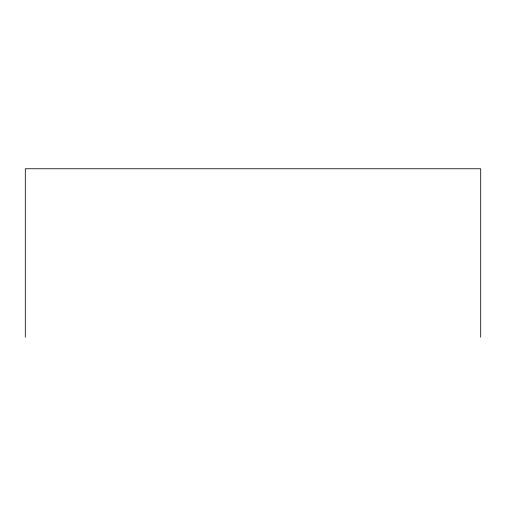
<?xml version="1.0" encoding="UTF-8"?>
<svg xmlns="http://www.w3.org/2000/svg" width="506" height="506" viewBox="0 0 506 506"><rect width="100%" height="100%" fill="white"/><g stroke="black" fill="none" stroke-linecap="round" stroke-linejoin="round"><path stroke-width="0.76" d="M480.7 337.243L480.7 168.757L25.3 168.757L25.3 337.243"/></g></svg>
